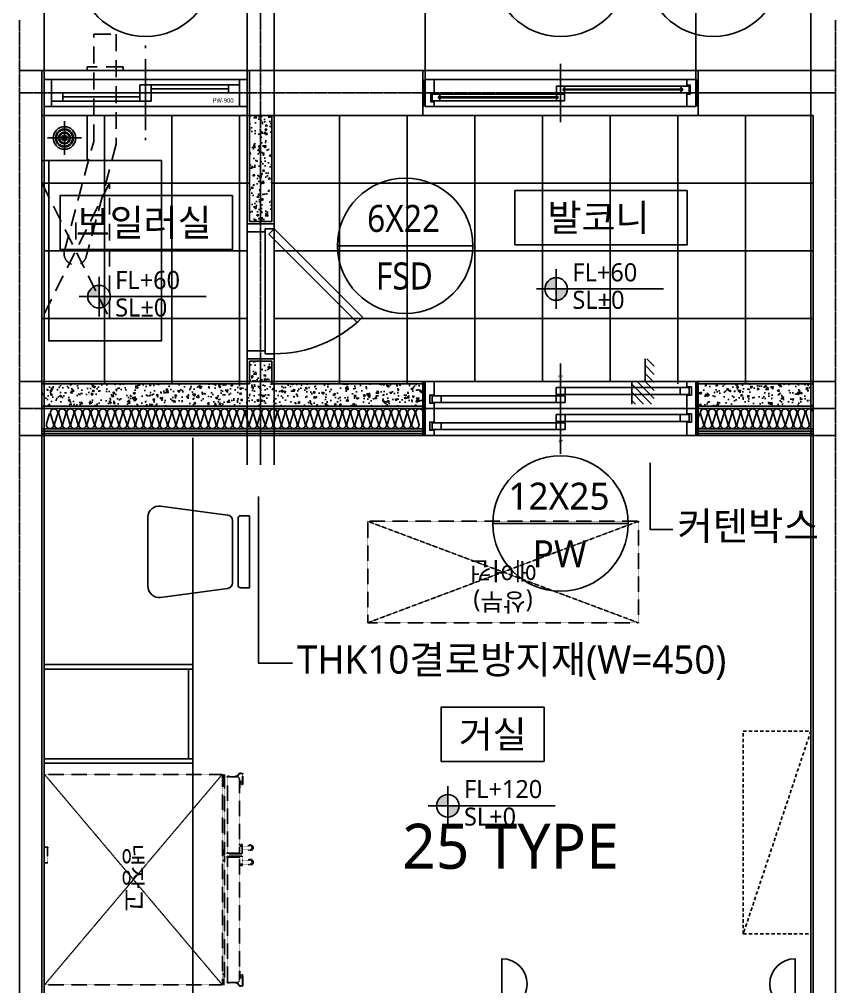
# Model space of a CAD drawing. Extents: x 42284 to 53516, y 22095 to 40513.
# Drawn here: x 46121 to 49741, y 30080 to 34370 of the extents above; entities that cross this region are included whole.
import ezdxf
from ezdxf.enums import TextEntityAlignment as Align

# ---------------------------------------------------------------- set-up
doc = ezdxf.new("R2010")
doc.units = 0
doc.header["$MEASUREMENT"] = 0
for name, pattern in [('UP-ADD-LT-1', [62, 60, -1, 0, -1]), ('UP-ADD-LT-4', [2.5, 1.5, -1]), ('UP-ADD-LT-5', [2.3, 1.5, -0.8]), ('UP-ADD-LT-6', [1.5, 1, -0.5])]:
    doc.linetypes.add(name, pattern=pattern)
for name, color, linetype in [('25B_0', 7, 'Continuous'), ('25B_A-CEN', 1, 'UP-ADD-LT-1'), ('25B_A-CON', 2, 'Continuous'), ('25B_A-ETC', 7, 'Continuous'), ('25B_A-GIP', 6, 'Continuous'), ('25B_A-INS', 9, 'Continuous'), ('25B_A-MC', 171, 'Continuous'), ('25B_A-TILE', 253, 'Continuous'), ('25B_AA-AXIS-BUBL', 7, 'Continuous'), ('25B_AA-DWXM-WIND', 4, 'Continuous'), ('25B_AA-EL-PCN8', 8, 'Continuous'), ('25B_AA-WAXM-DRYW', 7, 'Continuous'), ('25B_AA-XXXX-PATT', 8, 'Continuous'), ('25B_AA-XXXX-TEXT', 3, 'Continuous'), ('25B_Def-PrintX', 147, 'Continuous'), ('25B_DEFPOINT', 163, 'Continuous'), ('25B_DEFPOINTS', 145, 'Continuous'), ('25B_F-KIT', 6, 'Continuous'), ('25B_LEADER', 7, 'Continuous'), ('25B_M-AIR', 1, 'UP-ADD-LT-6'), ('25B_SYM', 7, 'Continuous'), ('25B_TEXT', 3, 'Continuous'), ('25B_U-59A-확장$0$AA-DWXM-WIND', 4, 'Continuous'), ('25B_X-25$0$02_F-KIT', 6, 'Continuous'), ('25B_X-25$0$AA-DWXM-WIND', 4, 'Continuous'), ('25B_X-25$0$AA-FFXM-KICH', 4, 'Continuous'), ('25B_X-25$0$ETC', 6, 'Continuous'), ('25B_X-55$0$AA-DWXM-WIND', 4, 'Continuous'), ('25B_X-84$0$AA-DWXM-STHC', 9, 'Continuous')]:
    doc.layers.add(name, color=color, linetype=linetype)
doc.layers.add('25B_A-door', color=4, linetype='Continuous', lineweight=25)
doc.styles.add('UP-A31-REDRAW', font='malgun.ttf')
pattern_1 = [(140, (46120.87, 25683.684), (7.96954, 91.09233), [9.525, -104.775]), (85, (46120.87, 25683.68), (-95.5284, -17.6217), [7.62, -83.8203]), (190.4514, (46121.535, 25691.275), (-87.5589, 73.4706), [8.095, -89.0451]), (136.1842, (46095.47, 25683.68), (21.0212, 135.5395), [14.2875, -157.1625]), (186.6356, (46097.22, 25694.98), (-123.713, 118.702), [12.1425, -133.5678]), (81.1842, (46095.47, 25683.68), (-123.713, 118.702), [11.43, -125.7299]), (111, (46101.82, 25696.384), (51.1326, 75.8072), [9.525, -104.775]), (56, (46101.82, 25696.38), (-92.094, 30.901), [7.62, -83.82]), (161.4514, (46106.08, 25702.7), (-40.9614, 106.7082), [8.095, -89.045]), (127.5, (46120.87, 25683.684), (-42.27752, 1.5443), [0, -82.804, 0, -85.09, 0, -84.1375]), (97.5, (46120.87, 25683.684), (-50.09029, 33.40983), [0, -48.514, 0, -80.899, 0, -32.0675]), (57.5, (46120.87, 25655.363), (2.86437, 67.7953), [0, -31.75, 0, -99.06, 0, -131.445]), (47.5, (46120.87, 25642.663), (-12.71325, 74.0646), [0, -41.275, 0, -65.786, 0, -93.345])]
pattern_2 = [(50, (46120.87, 25683.684), (91.09233, -7.96954), [9.525, -104.775]), (355, (46120.87, 25683.68), (-17.6217, 95.5284), [7.62, -83.8203]), (100.4514, (46128.46, 25683.02), (73.4706, 87.5589), [8.095, -89.0451]), (46.1842, (46120.87, 25709.08), (135.5395, -21.0212), [14.2875, -157.1625]), (96.6356, (46132.17, 25707.33), (118.702, 123.713), [12.1425, -133.5678]), (351.1842, (46120.87, 25709.08), (118.702, 123.713), [11.43, -125.7299]), (21, (46133.57, 25702.734), (75.8072, -51.1326), [9.525, -104.775]), (326, (46133.57, 25702.73), (30.901, 92.094), [7.62, -83.82]), (71.4514, (46139.89, 25698.47), (106.7082, 40.9614), [8.095, -89.045]), (37.5, (46120.87, 25683.684), (1.5443, 42.27752), [0, -82.804, 0, -85.09, 0, -84.1375]), (7.5, (46120.87, 25683.684), (33.40983, 50.09029), [0, -48.514, 0, -80.899, 0, -32.0675]), (327.5, (46092.55, 25683.684), (67.7953, -2.86437), [0, -31.75, 0, -99.06, 0, -131.445]), (317.5, (46079.85, 25683.684), (74.0646, 12.71325), [0, -41.275, 0, -65.786, 0, -93.345])]

msp = doc.modelspace()

# ---------------------------------------------------------------- hatches: boundary and pattern name
at = {"layer": '25B_A-ETC'}
h = msp.add_hatch(dxfattribs=at)
h.set_pattern_fill('ANSI31', color=1, scale=8, angle=90)
h.set_pattern_definition([(135, (48896.366, 32763.563), (-17.9605, -17.9605), [])])
h.paths.add_polyline_path([(48896.4, 32863.6), (48896.4, 32763.6), (48836.4, 32763.6), (48836.4, 32663.6), (48936.4, 32663.6), (48936.4, 32863.6)])
at = {"layer": '25B_AA-XXXX-PATT'}
h = msp.add_hatch(dxfattribs=at)
h.set_pattern_fill('AR-CONC', color=256, scale=0.5, angle=90, style=0)
h.set_pattern_definition(pattern_1)
h.paths.add_polyline_path([(47140.9, 33943.6), (47140.9, 33473.6), (47240.9, 33473.6), (47240.9, 33943.6)])
h = msp.add_hatch(dxfattribs=at)
h.set_pattern_fill('AR-CONC', color=256, scale=0.5, style=0)
h.set_pattern_definition(pattern_2)
h.paths.add_polyline_path([(47140.9, 33943.6), (47240.9, 33943.6), (47240.9, 33473.6), (47140.9, 33473.6)])
h = msp.add_hatch(dxfattribs=at)
h.set_pattern_fill('AR-CONC', color=256, scale=0.5, angle=90, style=0)
h.set_pattern_definition(pattern_1)
h.paths.add_polyline_path([(47240.9, 32753.6), (47240.9, 32853.6), (47140.9, 32853.6), (47140.9, 32753.6), (46220.9, 32753.6), (46220.9, 32653.6), (47910.9, 32653.6), (47910.9, 32753.6)])
h = msp.add_hatch(dxfattribs=at)
h.set_pattern_fill('AR-CONC', color=256, scale=0.5, style=0)
h.set_pattern_definition(pattern_2)
h.paths.add_polyline_path([(46220.9, 32753.6), (47140.9, 32753.6), (47140.9, 32853.6), (47240.9, 32853.6), (47240.9, 32753.6), (47910.9, 32753.6), (47910.9, 32653.6), (46220.9, 32653.6), (46220.9, 32653.6), (46220.9, 32653.6)])
h = msp.add_hatch(dxfattribs=at)
h.set_pattern_fill('AR-CONC', color=256, scale=0.5, angle=90, style=0)
h.set_pattern_definition(pattern_1)
h.paths.add_polyline_path([(49130.9, 32753.6), (49130.9, 32653.6), (49640.9, 32653.6), (49640.9, 32753.6)])
h = msp.add_hatch(dxfattribs=at)
h.set_pattern_fill('AR-CONC', color=256, scale=0.5, style=0)
h.set_pattern_definition(pattern_2)
h.paths.add_polyline_path([(49130.9, 32753.6), (49640.9, 32753.6), (49640.9, 32653.6), (49130.9, 32653.6)])
at = {"layer": '25B_SYM'}
h = msp.add_hatch(color=256, dxfattribs=at)
h.paths.add_polyline_path([(48451.8, 33173.9), (48501.8, 33173.9), (48501.8, 33223.9, 0.414214)])
h.paths.add_polyline_path([(48501.8, 33173.9), (48501.8, 33123.9, 0.414214), (48551.8, 33173.9)])
h = msp.add_hatch(color=256, dxfattribs=at)
h.paths.add_polyline_path([(46424.2, 33139.9), (46474.2, 33139.9), (46474.2, 33189.9, 0.414214)])
h.paths.add_polyline_path([(46474.2, 33139.9), (46474.2, 33089.9, 0.414214), (46524.2, 33139.9)])
h = msp.add_hatch(color=256, dxfattribs=at)
h.paths.add_polyline_path([(47970.9, 30882.1), (48020.9, 30882.1), (48020.9, 30932.1, 0.414214)])
h.paths.add_polyline_path([(48020.9, 30882.1), (48020.9, 30832.1, 0.414214), (48070.9, 30882.1)])

# ---------------------------------------------------------------- linework, layer by layer
at = {"layer": '25B_0', "color": 7}
msp.add_lwpolyline([(48836.4, 32663.6), (48836.4, 32763.6), (48896.4, 32763.6), (48896.4, 32863.6)], dxfattribs=at)
at = {"layer": '25B_A-CEN'}
for p, q in [((47190.9, 34366.1), (47190.9, 35406.3)), ((46120.9, 25683.7), (46120.9, 34366.1)), ((47190.9, 32394.8), (47190.9, 34366.1)), ((47250.9, 32394.8), (47250.9, 34366.1)), ((49740.9, 25683.7), (49740.9, 34366.1)), ((46120.9, 34043.6), (49740.9, 34043.6)), ((46120.9, 32643.6), (49740.9, 32643.6))]:
    msp.add_line(p, q, dxfattribs=at)
at = {"layer": '25B_A-CON'}
for p, q in [((46120.9, 34143.6), (46220.9, 34143.6)), ((46220.9, 26003.6), (46220.9, 34143.6)), ((47140.9, 33943.6), (47140.9, 34143.6)), ((47140.9, 34143.6), (47910.9, 34143.6)), ((47910.9, 33943.6), (47910.9, 34143.6)), ((49130.9, 33943.6), (49130.9, 34143.6)), ((49130.9, 34143.6), (49740.9, 34143.6)), ((47140.9, 33943.6), (47910.9, 33943.6)), ((49130.9, 33943.6), (49640.9, 33943.6)), ((49640.9, 26003.6), (49640.9, 33943.6))]:
    msp.add_line(p, q, dxfattribs=at)
at = {"layer": '25B_A-door', "color": 8}
for p, q in [((47130.9, 32899.6), (47130.9, 33428.6)), ((47210.9, 32898.6), (47210.9, 33427.6)), ((47250.9, 32886.6), (47250.9, 33440.6))]:
    msp.add_line(p, q, dxfattribs=at)
at = {"layer": '25B_A-door'}
for points in [[(47130.9, 33463.6), (47130.9, 33427.6), (47210.9, 33427.6), (47210.9, 33440.6), (47250.9, 33440.6), (47250.9, 33463.6)], [(47226.8, 33416.5), (47250.9, 33440.6), (47642.6, 33048.8), (47618.6, 33024.8)], [(47130.9, 32863.6), (47130.9, 32899.6), (47210.9, 32899.6), (47210.9, 32886.6), (47250.9, 32886.6), (47250.9, 32863.6)]]:
    msp.add_lwpolyline(points, close=True, dxfattribs=at)
at = {"layer": '25B_A-door', "color": 1}
msp.add_arc((47250.9, 33440.6), 554, 270, 315, dxfattribs=at)
at = {"layer": '25B_A-GIP'}
for p, q in [((47920.9, 32543.6), (46220.9, 32543.6)), ((47920.9, 32533.6), (46220.9, 32533.6)), ((49640.9, 32543.6), (49120.9, 32543.6)), ((49640.9, 32533.6), (49120.9, 32533.6))]:
    msp.add_line(p, q, dxfattribs=at)
at = {"layer": '25B_A-INS'}
for p, q in [((49640.9, 33943.6), (49640.9, 33493.6)), ((47920.9, 32643.6), (46220.9, 32643.6)), ((49640.9, 32643.6), (49120.9, 32643.6)), ((47920.9, 32553.6), (46220.9, 32553.6)), ((49640.9, 32553.6), (49120.9, 32553.6))]:
    msp.add_line(p, q, dxfattribs=at)
for points in [[(46290.9, 32621.1, 1.344031), (46259.4, 32621.1), (46272.9, 32576.1, -1.344031), (46241.4, 32576.1), (46254.9, 32621.1)], [(46326.9, 32621.1, 1.344031), (46295.4, 32621.1), (46308.9, 32576.1, -1.344031), (46277.4, 32576.1), (46290.9, 32621.1)], [(46362.9, 32621.1, 1.344031), (46331.4, 32621.1), (46344.9, 32576.1, -1.344031), (46313.4, 32576.1), (46326.9, 32621.1)], [(46398.9, 32621.1, 1.344031), (46367.4, 32621.1), (46380.9, 32576.1, -1.344031), (46349.4, 32576.1), (46362.9, 32621.1)], [(46434.9, 32621.1, 1.344031), (46403.4, 32621.1), (46416.9, 32576.1, -1.344031), (46385.4, 32576.1), (46398.9, 32621.1)], [(46470.9, 32621.1, 1.344031), (46439.4, 32621.1), (46452.9, 32576.1, -1.344031), (46421.4, 32576.1), (46434.9, 32621.1)], [(46506.9, 32621.1, 1.344031), (46475.4, 32621.1), (46488.9, 32576.1, -1.344031), (46457.4, 32576.1), (46470.9, 32621.1)], [(46542.9, 32621.1, 1.344031), (46511.4, 32621.1), (46524.9, 32576.1, -1.344031), (46493.4, 32576.1), (46506.9, 32621.1)], [(46578.9, 32621.1, 1.344031), (46547.4, 32621.1), (46560.9, 32576.1, -1.344031), (46529.4, 32576.1), (46542.9, 32621.1)], [(46614.9, 32621.1, 1.344031), (46583.4, 32621.1), (46596.9, 32576.1, -1.344031), (46565.4, 32576.1), (46578.9, 32621.1)], [(46650.9, 32621.1, 1.344031), (46619.4, 32621.1), (46632.9, 32576.1, -1.344031), (46601.4, 32576.1), (46614.9, 32621.1)], [(46686.9, 32621.1, 1.344031), (46655.4, 32621.1), (46668.9, 32576.1, -1.344031), (46637.4, 32576.1), (46650.9, 32621.1)], [(46722.9, 32621.1, 1.344031), (46691.4, 32621.1), (46704.9, 32576.1, -1.344031), (46673.4, 32576.1), (46686.9, 32621.1)], [(46758.9, 32621.1, 1.344031), (46727.4, 32621.1), (46740.9, 32576.1, -1.344031), (46709.4, 32576.1), (46722.9, 32621.1)], [(46794.9, 32621.1, 1.344031), (46763.4, 32621.1), (46776.9, 32576.1, -1.344031), (46745.4, 32576.1), (46758.9, 32621.1)], [(46830.9, 32621.1, 1.344031), (46799.4, 32621.1), (46812.9, 32576.1, -1.344031), (46781.4, 32576.1), (46794.9, 32621.1)], [(46866.9, 32621.1, 1.344031), (46835.4, 32621.1), (46848.9, 32576.1, -1.344031), (46817.4, 32576.1), (46830.9, 32621.1)], [(46902.9, 32621.1, 1.344031), (46871.4, 32621.1), (46884.9, 32576.1, -1.344031), (46853.4, 32576.1), (46866.9, 32621.1)], [(46938.9, 32621.1, 1.344031), (46907.4, 32621.1), (46920.9, 32576.1, -1.344031), (46889.4, 32576.1), (46902.9, 32621.1)], [(46974.9, 32621.1, 1.344031), (46943.4, 32621.1), (46956.9, 32576.1, -1.344031), (46925.4, 32576.1), (46938.9, 32621.1)], [(47010.9, 32621.1, 1.344031), (46979.4, 32621.1), (46992.9, 32576.1, -1.344031), (46961.4, 32576.1), (46974.9, 32621.1)], [(47046.9, 32621.1, 1.344031), (47015.4, 32621.1), (47028.9, 32576.1, -1.344031), (46997.4, 32576.1), (47010.9, 32621.1)], [(47082.9, 32621.1, 1.344031), (47051.4, 32621.1), (47064.9, 32576.1, -1.344031), (47033.4, 32576.1), (47046.9, 32621.1)], [(47118.9, 32621.1, 1.344031), (47087.4, 32621.1), (47100.9, 32576.1, -1.344031), (47069.4, 32576.1), (47082.9, 32621.1)], [(47154.9, 32621.1, 1.344031), (47123.4, 32621.1), (47136.9, 32576.1, -1.344031), (47105.4, 32576.1), (47118.9, 32621.1)], [(47190.9, 32621.1, 1.344031), (47159.4, 32621.1), (47172.9, 32576.1, -1.344031), (47141.4, 32576.1), (47154.9, 32621.1)], [(47226.9, 32621.1, 1.344031), (47195.4, 32621.1), (47208.9, 32576.1, -1.344031), (47177.4, 32576.1), (47190.9, 32621.1)], [(47262.9, 32621.1, 1.344031), (47231.4, 32621.1), (47244.9, 32576.1, -1.344031), (47213.4, 32576.1), (47226.9, 32621.1)], [(47298.9, 32621.1, 1.344031), (47267.4, 32621.1), (47280.9, 32576.1, -1.344031), (47249.4, 32576.1), (47262.9, 32621.1)], [(47334.9, 32621.1, 1.344031), (47303.4, 32621.1), (47316.9, 32576.1, -1.344031), (47285.4, 32576.1), (47298.9, 32621.1)], [(47370.9, 32621.1, 1.344031), (47339.4, 32621.1), (47352.9, 32576.1, -1.344031), (47321.4, 32576.1), (47334.9, 32621.1)], [(47406.9, 32621.1, 1.344031), (47375.4, 32621.1), (47388.9, 32576.1, -1.344031), (47357.4, 32576.1), (47370.9, 32621.1)], [(47442.9, 32621.1, 1.344031), (47411.4, 32621.1), (47424.9, 32576.1, -1.344031), (47393.4, 32576.1), (47406.9, 32621.1)], [(47478.9, 32621.1, 1.344031), (47447.4, 32621.1), (47460.9, 32576.1, -1.344031), (47429.4, 32576.1), (47442.9, 32621.1)], [(47514.9, 32621.1, 1.344031), (47483.4, 32621.1), (47496.9, 32576.1, -1.344031), (47465.4, 32576.1), (47478.9, 32621.1)], [(47550.9, 32621.1, 1.344031), (47519.4, 32621.1), (47532.9, 32576.1, -1.344031), (47501.4, 32576.1), (47514.9, 32621.1)], [(47586.9, 32621.1, 1.344031), (47555.4, 32621.1), (47568.9, 32576.1, -1.344031), (47537.4, 32576.1), (47550.9, 32621.1)], [(47622.9, 32621.1, 1.344031), (47591.4, 32621.1), (47604.9, 32576.1, -1.344031), (47573.4, 32576.1), (47586.9, 32621.1)], [(47658.9, 32621.1, 1.344031), (47627.4, 32621.1), (47640.9, 32576.1, -1.344031), (47609.4, 32576.1), (47622.9, 32621.1)], [(47694.9, 32621.1, 1.344031), (47663.4, 32621.1), (47676.9, 32576.1, -1.344031), (47645.4, 32576.1), (47658.9, 32621.1)], [(47730.9, 32621.1, 1.344031), (47699.4, 32621.1), (47712.9, 32576.1, -1.344031), (47681.4, 32576.1), (47694.9, 32621.1)], [(47766.9, 32621.1, 1.344031), (47735.4, 32621.1), (47748.9, 32576.1, -1.344031), (47717.4, 32576.1), (47730.9, 32621.1)], [(47802.9, 32621.1, 1.344031), (47771.4, 32621.1), (47784.9, 32576.1, -1.344031), (47753.4, 32576.1), (47766.9, 32621.1)], [(47838.9, 32621.1, 1.344031), (47807.4, 32621.1), (47820.9, 32576.1, -1.344031), (47789.4, 32576.1), (47802.9, 32621.1)], [(47874.9, 32621.1, 1.344031), (47843.4, 32621.1), (47856.9, 32576.1, -1.344031), (47825.4, 32576.1), (47838.9, 32621.1)], [(47910.9, 32621.1, 1.344031), (47879.4, 32621.1), (47892.9, 32576.1, -1.344031), (47861.4, 32576.1), (47874.9, 32621.1)], [(49172.9, 32621.1, 1.344031), (49141.4, 32621.1), (49154.9, 32576.1, -1.344031), (49123.4, 32576.1), (49136.9, 32621.1)], [(49208.9, 32621.1, 1.344031), (49177.4, 32621.1), (49190.9, 32576.1, -1.344031), (49159.4, 32576.1), (49172.9, 32621.1)], [(49244.9, 32621.1, 1.344031), (49213.4, 32621.1), (49226.9, 32576.1, -1.344031), (49195.4, 32576.1), (49208.9, 32621.1)], [(49280.9, 32621.1, 1.344031), (49249.4, 32621.1), (49262.9, 32576.1, -1.344031), (49231.4, 32576.1), (49244.9, 32621.1)], [(49316.9, 32621.1, 1.344031), (49285.4, 32621.1), (49298.9, 32576.1, -1.344031), (49267.4, 32576.1), (49280.9, 32621.1)], [(49352.9, 32621.1, 1.344031), (49321.4, 32621.1), (49334.9, 32576.1, -1.344031), (49303.4, 32576.1), (49316.9, 32621.1)], [(49388.9, 32621.1, 1.344031), (49357.4, 32621.1), (49370.9, 32576.1, -1.344031), (49339.4, 32576.1), (49352.9, 32621.1)], [(49424.9, 32621.1, 1.344031), (49393.4, 32621.1), (49406.9, 32576.1, -1.344031), (49375.4, 32576.1), (49388.9, 32621.1)], [(49460.9, 32621.1, 1.344031), (49429.4, 32621.1), (49442.9, 32576.1, -1.344031), (49411.4, 32576.1), (49424.9, 32621.1)], [(49496.9, 32621.1, 1.344031), (49465.4, 32621.1), (49478.9, 32576.1, -1.344031), (49447.4, 32576.1), (49460.9, 32621.1)], [(49532.9, 32621.1, 1.344031), (49501.4, 32621.1), (49514.9, 32576.1, -1.344031), (49483.4, 32576.1), (49496.9, 32621.1)], [(49568.9, 32621.1, 1.344031), (49537.4, 32621.1), (49550.9, 32576.1, -1.344031), (49519.4, 32576.1), (49532.9, 32621.1)], [(49604.9, 32621.1, 1.344031), (49573.4, 32621.1), (49586.9, 32576.1, -1.344031), (49555.4, 32576.1), (49568.9, 32621.1)], [(49640.9, 32621.1, 1.344031), (49609.4, 32621.1), (49622.9, 32576.1, -1.344031), (49591.4, 32576.1), (49604.9, 32621.1)]]:
    msp.add_lwpolyline(points, format="xyb", dxfattribs=at)
at = {"layer": '25B_A-MC'}
for p, q in [((46230.9, 34366.1), (46230.9, 35406.3)), ((47130.9, 34366.1), (47130.9, 35406.3)), ((47250.9, 34366.1), (47250.9, 35406.3)), ((49630.9, 34366.1), (49630.9, 35406.3)), ((46230.9, 29993.6), (46230.9, 34366.1)), ((47130.9, 32394.8), (47130.9, 34366.1)), ((47250.9, 32394.8), (47250.9, 34366.1)), ((49630.9, 28871.7), (49630.9, 34366.1)), ((46120.9, 32763.6), (49740.9, 32763.6)), ((46120.9, 32523.6), (49740.9, 32523.6))]:
    msp.add_line(p, q, dxfattribs=at)
at = {"layer": '25B_A-TILE'}
for p, q in [((46497.8, 33943.6), (46497.8, 32753.6)), ((46797.8, 33943.6), (46797.8, 32753.6)), ((47097.8, 33943.6), (47097.8, 32753.6)), ((47540.9, 32753.6), (47540.9, 33943.6)), ((47840.9, 32753.6), (47840.9, 33943.6)), ((48140.9, 32763.6), (48140.9, 33943.6)), ((48440.9, 32763.6), (48440.9, 33943.6)), ((48740.9, 32763.6), (48740.9, 33943.6)), ((49040.9, 32753.6), (49040.9, 33943.6)), ((49340.9, 32753.6), (49340.9, 33943.6)), ((47140.9, 33643.6), (46230.9, 33643.6)), ((49640.9, 33643.6), (47240.9, 33643.6)), ((47130.9, 33343.6), (46230.9, 33343.6)), ((49640.9, 33343.6), (47250.9, 33343.6)), ((47130.9, 33043.6), (46230.9, 33043.6)), ((49640.9, 33043.6), (47250.9, 33043.6))]:
    msp.add_line(p, q, dxfattribs=at)
at = {"layer": '25B_AA-AXIS-BUBL'}
for points in [[(48260.9, 29979.6, 1), (48260.9, 30203.6), (48260.9, 29843.6)], [(49560.9, 29979.6, -1), (49560.9, 30203.6), (49560.9, 29843.6)]]:
    msp.add_lwpolyline(points, format="xyb", dxfattribs=at)
at = {"layer": '25B_AA-DWXM-WIND', "ltscale": 3}
msp.add_line((49080.9, 34103.6), (47960.9, 34103.6), dxfattribs=at)
at = {"layer": '25B_AA-DWXM-WIND'}
for p, q in [((49055.9, 34073.6), (48537.9, 34073.6)), ((48508.9, 34025.6), (47979.9, 34025.6)), ((48508.9, 34021.6), (47979.9, 34021.6)), ((47985.9, 34038.6), (48502.9, 34038.6)), ((49061.9, 34060.6), (48532.9, 34060.6)), ((49061.9, 34056.6), (48532.9, 34056.6)), ((49055.9, 34043.6), (48537.9, 34043.6)), ((47960.9, 33983.6), (49080.9, 33983.6)), ((47985.9, 34008.6), (48502.9, 34008.6))]:
    msp.add_line(p, q, dxfattribs=at)
for points in [[(47920.9, 34103.6), (47960.9, 34103.6), (47960.9, 34043.6), (47945.9, 34043.6), (47945.9, 34003.6), (47960.9, 34003.6), (47960.9, 33983.6), (47920.9, 33983.6), (47920.9, 34103.6)], [(48537.9, 34064.6), (48540.9, 34063.6), (48541.9, 34062.6), (48541.9, 34060.6)], [(49055.9, 34064.6), (49052.9, 34063.6), (49052.9, 34062.6), (49051.9, 34060.6)], [(49120.9, 33983.6), (49080.9, 33983.6), (49080.9, 34038.6), (49095.9, 34038.6), (49095.9, 34078.6), (49080.9, 34078.6), (49080.9, 34103.6), (49120.9, 34103.6), (49120.9, 33983.6)], [(47985.9, 34029.6), (47988.9, 34028.6), (47988.9, 34027.6), (47989.9, 34025.6)], [(47985.9, 34017.6), (47988.9, 34019.6), (47988.9, 34020.6), (47989.9, 34021.6)], [(48502.9, 34029.6), (48500.9, 34028.6), (48499.9, 34027.6), (48499.9, 34025.6)], [(48502.9, 34017.6), (48500.9, 34019.6), (48499.9, 34020.6), (48499.9, 34021.6)], [(48537.9, 34052.6), (48540.9, 34054.6), (48541.9, 34055.6), (48541.9, 34056.6)], [(49055.9, 34052.6), (49052.9, 34054.6), (49052.9, 34055.6), (49051.9, 34056.6)]]:
    msp.add_lwpolyline(points, dxfattribs=at)
for points in [[(48537.9, 34063.6), (48537.9, 34073.6), (48502.9, 34073.6), (48502.9, 34043.6), (48537.9, 34043.6), (48537.9, 34053.6), (48532.9, 34055.6), (48532.9, 34061.6)], [(49055.9, 34053.6), (49061.9, 34055.6), (49061.9, 34061.6), (49055.9, 34063.6), (49055.9, 34073.6), (49090.9, 34073.6), (49090.9, 34043.6), (49055.9, 34043.6)], [(47985.9, 34028.6), (47979.9, 34026.6), (47979.9, 34020.6), (47985.9, 34018.6), (47985.9, 34008.6), (47950.9, 34008.6), (47950.9, 34038.6), (47985.9, 34038.6)], [(48502.9, 34018.6), (48502.9, 34008.6), (48537.9, 34008.6), (48537.9, 34038.6), (48502.9, 34038.6), (48502.9, 34028.6), (48508.9, 34026.6), (48508.9, 34020.6)]]:
    msp.add_lwpolyline(points, close=True, dxfattribs=at)
at = {"layer": '25B_AA-EL-PCN8'}
for p, q in [((47140.9, 34143.6), (46220.9, 34143.6)), ((49130.9, 34143.6), (47910.9, 34143.6)), ((47140.9, 33943.6), (46220.9, 33943.6)), ((49130.9, 33943.6), (47910.9, 33943.6))]:
    msp.add_line(p, q, dxfattribs=at)
at = {"layer": '25B_AA-WAXM-DRYW'}
for p, q in [((47140.9, 33473.6), (47140.9, 33943.6)), ((47240.9, 33943.6), (47240.9, 33473.6)), ((47140.9, 33473.6), (47240.9, 33473.6)), ((47240.9, 33473.6), (47140.9, 33473.6)), ((47140.9, 32753.6), (47140.9, 32853.6)), ((47140.9, 32853.6), (47240.9, 32853.6)), ((47240.9, 32853.6), (47140.9, 32853.6)), ((47240.9, 32853.6), (47240.9, 32753.6)), ((47140.9, 32753.6), (46220.9, 32753.6)), ((47910.9, 32753.6), (47240.9, 32753.6)), ((47910.9, 32753.6), (47910.9, 32653.6)), ((49640.9, 32753.6), (49130.9, 32753.6)), ((49130.9, 32753.6), (49130.9, 32653.6)), ((47910.9, 32653.6), (46220.9, 32653.6)), ((49640.9, 32653.6), (49130.9, 32653.6))]:
    msp.add_line(p, q, dxfattribs=at)
at = {"layer": '25B_DEFPOINT', "color": 250}
for p, q in [((47920.9, 35406.3), (47920.9, 34043.6)), ((49120.9, 35406.3), (49120.9, 34043.6))]:
    msp.add_line(p, q, dxfattribs=at)
at = {"layer": '25B_DEFPOINTS'}
for p, q in [((47910.9, 34103.6), (47910.9, 33983.6)), ((47915.9, 34103.6), (47915.9, 33983.6)), ((49125.9, 34103.6), (49125.9, 33983.6)), ((49130.9, 34103.6), (49130.9, 33983.6)), ((47910.9, 32763.6), (47910.9, 32523.6)), ((47915.9, 32763.6), (47915.9, 32523.6)), ((49125.9, 32763.6), (49125.9, 32523.6)), ((49130.9, 32763.6), (49130.9, 32523.6))]:
    msp.add_line(p, q, dxfattribs=at)
at = {"layer": '25B_DEFPOINTS', "ltscale": 50}
msp.add_line((46370.9, 33393.6), (46370.9, 33468.6), dxfattribs=at)
msp.add_lwpolyline([(46750.9, 33743.6), (46250.9, 33743.6), (46250.9, 32943.6), (46750.9, 32943.6)], close=True, dxfattribs=at)
at = {"layer": '25B_F-KIT', "color": 8, "linetype": 'UP-ADD-LT-6'}
for p, q in [((46232.1, 31018.4), (46230.9, 31018.4)), ((46230.9, 30698.3), (46230.9, 31018.4)), ((46232.1, 31018.4), (46232.1, 31019.4)), ((46233.1, 31019.4), (46232.1, 31019.4)), ((46233.1, 31019.4), (46233.1, 31020.6)), ((47020.4, 31020.6), (46233.1, 30088.6)), ((46233.1, 31020.6), (47020.4, 30088.6)), ((47020.4, 31020.6), (46233.1, 31020.6)), ((47021.6, 30089.8), (47021.6, 31019.4)), ((47026.1, 31019.4), (47026.1, 30975)), ((47030.1, 31019.4), (47026.1, 31019.4)), ((47030.1, 31019.4), (47030.1, 30663.3)), ((47093.1, 31022.2), (47089.6, 31017.5)), ((47094.7, 31021), (47091.2, 31016.3)), ((47102.7, 31027.1), (47109.2, 31027.1)), ((47109.2, 31025.1), (47102.7, 31025.1)), ((47110.2, 31024.1), (47110.2, 30989.6)), ((47112.2, 30978.1), (47112.2, 31024.1)), ((47042.1, 31010.2), (47042.1, 31008.2)), ((47042.1, 31008.2), (47044.1, 31008.2)), ((47044.1, 31008.2), (47044.1, 31010.2)), ((47044.1, 31008.2), (47044.1, 30674.8)), ((47044.6, 31012.7), (47079.9, 31012.7)), ((47048.6, 31010.7), (47044.6, 31010.7)), ((47084.9, 31010.7), (47046.6, 31010.7)), ((47049.6, 31011.7), (47053.1, 31011.7)), ((47053.6, 31011.2), (47053.6, 31011)), ((47055.6, 31010.8), (47053.8, 31010.8)), ((47070.6, 31010.8), (47055.6, 31010.8)), ((47072.4, 31010.8), (47070.6, 31010.8)), ((47072.6, 31011.2), (47072.6, 31011)), ((47073.1, 31011.7), (47076.6, 31011.7)), ((47077.6, 31010.7), (47079.9, 31010.7)), ((47096.9, 30998.7), (47096.9, 30674.8)), ((47096.9, 30975.2), (47096.9, 30961.6)), ((47097.4, 30989.1), (47109.7, 30989.1)), ((47097.5, 30976.6), (47097.6, 30976.8)), ((47097.9, 30987.6), (47097.9, 30977.5)), ((47100.1, 30977.9), (47098.9, 30976.9)), ((47098.9, 30976.9), (47098.9, 30974.9)), ((47098.9, 30975.1), (47098.9, 30961.6)), ((47100.2, 30986.9), (47100.2, 30978)), ((47100.4, 30987.1), (47108.7, 30987.1)), ((47106.2, 30978.6), (47106.2, 30977.3)), ((47107.2, 30977.1), (47106.4, 30977.1)), ((47106.7, 30979.1), (47109.7, 30979.1)), ((47106.7, 30979.1), (47106.7, 30979.1)), ((47107.2, 30977.1), (47111.2, 30977.1)), ((47109.7, 30979.1), (47109.7, 30986.1)), ((47026.1, 30970.5), (47023.7, 30972)), ((47097.4, 30961.1), (47098.4, 30961.1)), ((46247.1, 30698.3), (46230.9, 30698.3)), ((46247.1, 30695.3), (46245.9, 30695.3)), ((46245.9, 30631.3), (46245.9, 30695.3)), ((46247.1, 30695.3), (46247.1, 30698.3)), ((47025.1, 30686.3), (47025.1, 30688.3)), ((47028.1, 30663.3), (47028.1, 30683.3)), ((47042.1, 30671.3), (47042.1, 30674.3)), ((47042.6, 30674.8), (47043.6, 30674.8)), ((47096.9, 30709.3), (47096.9, 30711.3)), ((47098.9, 30711.3), (47097.4, 30711.3)), ((47100.1, 30710.3), (47098.9, 30711.3)), ((47100.2, 30703.5), (47100.2, 30710.2)), ((47100.4, 30703.3), (47106.1, 30703.3)), ((47106.2, 30709.8), (47106.2, 30711.1)), ((47107.2, 30711.3), (47106.4, 30711.3)), ((47106.7, 30709.3), (47107.2, 30709.3)), ((47106.7, 30709.3), (47106.7, 30709.3)), ((47107.1, 30709.3), (47107.1, 30704.3)), ((47109.2, 30670.3), (47109.2, 30709.3)), ((47145.2, 30703.3), (47109.2, 30703.3)), ((47145.2, 30687.3), (47109.2, 30687.3)), ((46247.1, 30631.3), (46245.9, 30631.3)), ((46247.1, 30628.3), (46247.1, 30631.3)), ((47025.1, 30638.2), (47025.1, 30640.2)), ((47028.1, 30663.3), (47030.1, 30663.3)), ((47028.1, 30643.2), (47028.1, 30663.3)), ((47030.1, 30663.3), (47030.1, 30643.2)), ((47030.1, 30643.2), (47030.1, 30089.8)), ((47042.1, 30655.3), (47042.1, 30652.3)), ((47042.6, 30651.8), (47043.6, 30651.8)), ((47044.1, 30101), (47044.1, 30651.8)), ((47045.1, 30668.3), (47107.2, 30668.3)), ((47045.1, 30658.3), (47107.2, 30658.3)), ((47094.4, 30672.3), (47046.6, 30672.3)), ((47094.4, 30654.3), (47046.6, 30654.3)), ((47096.9, 30110.5), (47096.9, 30651.8)), ((47109.2, 30656.3), (47109.2, 30617.3)), ((47145.2, 30639.3), (47109.2, 30639.3)), ((46230.9, 30628.3), (46230.9, 30090.8)), ((46247.1, 30628.3), (46230.9, 30628.3)), ((47096.9, 30617.3), (47096.9, 30615.3)), ((47098.9, 30615.3), (47097.4, 30615.3)), ((47100.1, 30616.2), (47098.9, 30615.3)), ((47100.2, 30623.1), (47100.2, 30616.4)), ((47100.4, 30623.3), (47106.1, 30623.3)), ((47106.2, 30616.8), (47106.2, 30615.5)), ((47107.2, 30615.3), (47106.4, 30615.3)), ((47106.7, 30617.3), (47107.2, 30617.3)), ((47106.7, 30617.3), (47106.7, 30617.3)), ((47107.1, 30617.3), (47107.1, 30622.3)), ((47145.2, 30623.3), (47109.2, 30623.3)), ((47025.1, 30137.8), (47023.1, 30135.8)), ((47026.1, 30132.8), (47026.1, 30089.8)), ((47096.9, 30133.9), (47096.9, 30147.6)), ((47097.4, 30148.1), (47098.4, 30148.1)), ((47097.4, 30120.1), (47109.7, 30120.1)), ((47097.5, 30132.5), (47097.6, 30132.4)), ((47097.9, 30121.6), (47097.9, 30131.6)), ((47098.9, 30134.1), (47098.9, 30147.6)), ((47098.9, 30132.2), (47098.9, 30134.2)), ((47100.1, 30131.3), (47098.9, 30132.2)), ((47100.2, 30122.3), (47100.2, 30131.1)), ((47100.4, 30122.1), (47108.7, 30122.1)), ((47106.2, 30130.6), (47106.2, 30131.9)), ((47107.2, 30132.1), (47106.4, 30132.1)), ((47106.7, 30130.1), (47109.7, 30130.1)), ((47106.7, 30130.1), (47106.7, 30130.1)), ((47107.2, 30132.1), (47111.2, 30132.1)), ((47109.7, 30130.1), (47109.7, 30123.1)), ((47110.2, 30085.1), (47110.2, 30119.6)), ((47112.2, 30131.1), (47112.2, 30085.1)), ((46232.1, 30090.8), (46230.9, 30090.8)), ((46232.1, 30089.8), (46232.1, 30090.8)), ((46233.1, 30089.8), (46232.1, 30089.8)), ((46233.1, 30089.8), (46233.1, 30088.6)), ((47020.4, 30088.6), (46233.1, 30088.6)), ((47026.1, 30089.8), (47030.1, 30089.8)), ((47042.1, 30099), (47042.1, 30101)), ((47042.1, 30101), (47044.1, 30101)), ((47044.1, 30101), (47044.1, 30099)), ((47048.6, 30098.5), (47044.6, 30098.5)), ((47044.6, 30096.5), (47079.9, 30096.5)), ((47084.9, 30098.5), (47046.6, 30098.5)), ((47049.6, 30097.5), (47053.1, 30097.5)), ((47053.6, 30098), (47053.6, 30098.2)), ((47055.6, 30098.4), (47053.8, 30098.4)), ((47070.6, 30098.4), (47055.6, 30098.4)), ((47072.4, 30098.4), (47070.6, 30098.4)), ((47072.6, 30098), (47072.6, 30098.2)), ((47073.1, 30097.5), (47076.6, 30097.5)), ((47077.6, 30098.5), (47079.9, 30098.5)), ((47093.1, 30086.9), (47089.6, 30091.6)), ((47094.7, 30088.1), (47091.2, 30092.8)), ((47109.2, 30084.1), (47102.7, 30084.1)), ((47102.7, 30082.1), (47109.2, 30082.1))]:
    msp.add_line(p, q, dxfattribs=at)
msp.add_lwpolyline([(46230.9, 31018.4), (46230.9, 31020.6), (46233.1, 31020.6), (46233.1, 31018.4)], close=True, dxfattribs=at)
for centre, radius, start, end in [((47020.4, 31019.4), 1.2, 0, 90), ((47079.9, 31024.7), 12, 270, 323.3856), ((47079.9, 31024.7), 14, 283.7291, 323.3856), ((47102.7, 31015.1), 12, 90, 143.3856), ((47102.7, 31015.1), 10, 90, 143.3856), ((47109.2, 31024.1), 3, 0, 90), ((47109.2, 31024.1), 1, 0, 90), ((47023.1, 30975), 3, 281.9235, 0), ((47025.1, 30975.4), 5, 282.1602, 0), ((47044.6, 31010.2), 2.5, 90, 180), ((47044.6, 31010.2), 0.5, 90, 180), ((47046.6, 31008.2), 2.5, 90, 180), ((47048.6, 31011.2), 0.5, 270, 0), ((47049.6, 31011.2), 0.5, 90, 180), ((47053.1, 31011.2), 0.5, 0, 90), ((47053.8, 31011), 0.2, 180, 270), ((47072.4, 31011), 0.2, 270, 0), ((47073.1, 31011.2), 0.5, 90, 180), ((47076.6, 31011.2), 0.5, 0, 90), ((47077.6, 31011.2), 0.5, 180, 270), ((47079.9, 31024.7), 14, 270, 283.7291), ((47084.9, 30998.7), 12, 0, 90), ((47097.4, 30988.6), 0.5, 90, 180), ((47097.4, 30988.6), 0.5, 180, 270), ((47098.9, 30975.2), 2, 135, 180), ((47097.4, 30987.6), 0.5, 0, 90), ((47096.9, 30977.5), 1, 315, 0), ((47099.1, 30976.8), 0.2, 127.5686, 180), ((47100, 30978), 0.2, 307.5686, 0), ((47100.4, 30986.9), 0.2, 90, 180), ((47106.7, 30978.6), 0.5, 90, 180), ((47106.4, 30977.3), 0.2, 180, 270), ((47108.7, 30986.1), 1, 0, 90), ((47109.7, 30989.6), 0.5, 270, 0), ((47111.2, 30978.1), 1, 270, 0), ((47097.4, 30961.6), 0.5, 180, 270), ((47098.4, 30961.6), 0.5, 270, 0), ((47025.1, 30683.3), 5, 0, 89.5), ((47025.1, 30683.3), 3, 0, 89.5), ((47042.6, 30674.3), 0.5, 90, 180), ((47043.6, 30674.3), 0.5, 0, 90), ((47046.6, 30674.8), 2.5, 180, 270), ((47094.4, 30674.8), 2.5, 270, 0), ((47097.4, 30710.8), 0.5, 90, 180), ((47100, 30710.2), 0.2, 0, 52.4314), ((47100.4, 30703.5), 0.2, 180, 270), ((47106.1, 30704.3), 1, 270, 0), ((47106.4, 30711.1), 0.2, 90, 180), ((47106.7, 30709.8), 0.5, 180, 270), ((47107.2, 30709.3), 2, 0, 90), ((47145.2, 30695.3), 13, 217.9799, 142.0201), ((47145.2, 30695.3), 8, 270, 90), ((47025.1, 30643.2), 5, 270.5, 0), ((47025.1, 30643.2), 3, 270.5, 0), ((47045.1, 30671.3), 3, 180, 270), ((47045.1, 30655.3), 3, 90, 180), ((47042.6, 30652.3), 0.5, 180, 270), ((47043.6, 30652.3), 0.5, 270, 0), ((47046.6, 30651.8), 2.5, 90, 180), ((47094.4, 30651.8), 2.5, 0, 90), ((47107.2, 30670.3), 2, 270, 0), ((47107.2, 30656.3), 2, 0, 90), ((47145.2, 30631.3), 13, 217.9799, 142.0201), ((47145.2, 30631.3), 8, 270, 90), ((47097.4, 30615.8), 0.5, 180, 270), ((47100, 30616.4), 0.2, 307.5686, 0), ((47100.4, 30623.1), 0.2, 90, 180), ((47106.1, 30622.3), 1, 0, 90), ((47106.7, 30616.8), 0.5, 90, 180), ((47106.4, 30615.5), 0.2, 180, 270), ((47107.2, 30617.3), 2, 270, 0), ((47023.1, 30132.8), 3, 0, 89.5), ((47025.1, 30132.8), 5, 0, 89.5), ((47097.4, 30147.6), 0.5, 90, 180), ((47098.9, 30133.9), 2, 180, 225), ((47097.4, 30120.6), 0.5, 90, 180), ((47097.4, 30120.6), 0.5, 180, 270), ((47097.4, 30121.6), 0.5, 270, 0), ((47096.9, 30131.6), 1, 0, 45), ((47098.4, 30147.6), 0.5, 0, 90), ((47099.1, 30132.3), 0.2, 180, 232.4314), ((47100, 30131.1), 0.2, 0, 52.4314), ((47100.4, 30122.3), 0.2, 180, 270), ((47106.4, 30131.9), 0.2, 90, 180), ((47106.7, 30130.6), 0.5, 180, 270), ((47108.7, 30123.1), 1, 270, 0), ((47109.7, 30119.6), 0.5, 0, 90), ((47111.2, 30131.1), 1, 0, 90), ((47020.4, 30089.8), 1.2, 270, 0), ((47044.6, 30099), 2.5, 180, 270), ((47046.6, 30101), 2.5, 180, 270), ((47044.6, 30099), 0.5, 180, 270), ((47048.6, 30098), 0.5, 0, 90), ((47049.6, 30098), 0.5, 180, 270), ((47053.1, 30098), 0.5, 270, 0), ((47053.8, 30098.2), 0.2, 90, 180), ((47072.4, 30098.2), 0.2, 0, 90), ((47073.1, 30098), 0.5, 180, 270), ((47076.6, 30098), 0.5, 270, 0), ((47077.6, 30098), 0.5, 90, 180), ((47079.9, 30084.5), 14, 76.2709, 90), ((47079.9, 30084.5), 12, 36.6144, 90), ((47079.9, 30084.5), 14, 36.6144, 76.2709), ((47084.9, 30110.5), 12, 270, 0), ((47102.7, 30094.1), 12, 216.6144, 270), ((47102.7, 30094.1), 10, 216.6144, 270), ((47109.2, 30085.1), 3, 270, 0), ((47109.2, 30085.1), 1, 270, 0)]:
    msp.add_arc(centre, radius, start, end, dxfattribs=at)
at = {"layer": '25B_LEADER'}
for points in [[(48918.9, 32403.6), (48918.9, 32283.6), (48918.9, 32106.9), (49018.9, 32106.9)], [(47182, 32253.6), (47182, 32133.6), (47182, 31514), (47332, 31514)]]:
    msp.add_lwpolyline(points, dxfattribs=at)
at = {"layer": '25B_M-AIR'}
for p, q in [((48865.9, 32143.6), (47665.9, 31693.6)), ((47665.9, 32143.6), (48865.9, 31693.6))]:
    msp.add_line(p, q, dxfattribs=at)
msp.add_lwpolyline([(47665.9, 32143.6), (48865.9, 32143.6), (48865.9, 31693.6), (47665.9, 31693.6)], close=True, dxfattribs=at)
at = {"layer": '25B_SYM'}
for p, q in [((48131.9, 33365.6), (47531.9, 33365.6)), ((48501.8, 33086.4), (48501.8, 33261.4)), ((46474.2, 33052.4), (46474.2, 33227.4)), ((48414.3, 33173.9), (48977.7, 33173.9)), ((46386.7, 33139.9), (46950, 33139.9)), ((48820.9, 32133.6), (48220.9, 32133.6)), ((48020.9, 30794.6), (48020.9, 30969.6)), ((47933.4, 30882.1), (48496.7, 30882.1))]:
    msp.add_line(p, q, dxfattribs=at)
at = {"layer": '25B_SYM', "elevation": 0}
for points in [[(49082.6, 33610.5), (49082.6, 33370.5), (48318.5, 33370.5), (48318.5, 33610.5), (49082.6, 33610.5)], [(47065.6, 33588.5), (47065.6, 33348.5), (46301.5, 33348.5), (46301.5, 33588.5), (47065.6, 33588.5)]]:
    msp.add_lwpolyline(points, dxfattribs=at)
at = {"layer": '25B_SYM'}
msp.add_lwpolyline([(48448.1, 31318.7), (48448.1, 31078.7), (47991.2, 31078.7), (47991.2, 31318.7), (48448.1, 31318.7)], dxfattribs=at)
for centre, radius in [((46680.9, 34593.6), 300), ((48520.9, 34593.6), 300), ((49197.9, 34593.6), 300), ((47831.9, 33365.6), 300), ((48501.8, 33173.9), 50), ((46474.2, 33139.9), 50), ((48520.9, 32133.6), 300), ((48020.9, 30882.1), 50)]:
    msp.add_circle(centre, radius, dxfattribs=at)
at = {"layer": '25B_U-59A-확장$0$AA-DWXM-WIND', "color": 1}
for p, q in [((46680.9, 34242.4), (46680.9, 34253.6)), ((46680.9, 34193.6), (46680.9, 33878.6)), ((46680.9, 33844.8), (46680.9, 33833.6))]:
    msp.add_line(p, q, dxfattribs=at)
at = {"layer": '25B_U-59A-확장$0$AA-DWXM-WIND', "color": 8}
for p, q in [((46263.9, 34103.6), (47097.9, 34103.6)), ((47047.9, 34079.6), (46705.9, 34079.6)), ((46655.9, 34043.6), (46313.9, 34043.6)), ((47047.9, 34043.6), (46705.9, 34043.6)), ((46263.9, 33983.6), (47097.9, 33983.6)), ((46655.9, 34007.6), (46313.9, 34007.6))]:
    msp.add_line(p, q, dxfattribs=at)
at = {"layer": '25B_U-59A-확장$0$AA-DWXM-WIND'}
for p, q in [((46655.9, 34025.6), (46313.9, 34025.6)), ((47047.9, 34061.6), (46705.9, 34061.6))]:
    msp.add_line(p, q, dxfattribs=at)
for points in [[(46230.9, 34103.6), (46263.9, 34103.6), (46263.9, 33983.6), (46230.9, 33983.6)], [(47130.9, 34103.6), (47097.9, 34103.6), (47097.9, 33983.6), (47130.9, 33983.6)]]:
    msp.add_lwpolyline(points, close=True, dxfattribs=at)
for points in [[(46655.9, 34079.6), (46705.9, 34079.6), (46705.9, 34043.6), (46655.9, 34043.6), (46655.9, 34079.6)], [(47047.9, 34079.6), (47097.9, 34079.6), (47097.9, 34043.6), (47047.9, 34043.6), (47047.9, 34079.6)], [(46313.9, 34043.6), (46263.9, 34043.6), (46263.9, 34007.6), (46313.9, 34007.6), (46313.9, 34043.6)], [(46705.9, 34043.6), (46655.9, 34043.6), (46655.9, 34007.6), (46705.9, 34007.6), (46705.9, 34043.6)]]:
    msp.add_lwpolyline(points, dxfattribs=at)
at = {"layer": '25B_X-25$0$02_F-KIT'}
for p, q in [((46230.9, 32523.6), (46890.9, 32523.6)), ((46890.9, 29993.6), (46890.9, 32513.6)), ((46230.9, 31508.6), (46890.9, 31508.6)), ((46230.9, 31488.6), (46890.9, 31488.6)), ((46870.9, 31090.6), (46870.9, 31488.6)), ((46230.9, 31090.6), (46890.9, 31090.6)), ((46230.9, 31070.6), (46890.9, 31070.6))]:
    msp.add_line(p, q, dxfattribs=at)
at = {"layer": '25B_X-25$0$02_F-KIT', "color": 8}
for points in [[(47065.9, 31870.5, -0.375902), (47044.2, 31845.7), (46747.5, 31806.1, -0.453592), (46690.9, 31855.7), (46690.9, 32161.5, -0.453592), (46747.5, 32211), (47044.2, 32171.5, -0.375902), (47065.9, 32146.7)], [(47140.9, 32168.6), (47103.4, 32168.6, 0.414214), (47090.9, 32156.1), (47090.9, 31861.1, 0.414214), (47103.4, 31848.6), (47140.9, 31848.6)]]:
    msp.add_lwpolyline(points, format="xyb", close=True, dxfattribs=at)
at = {"layer": '25B_X-25$0$AA-DWXM-WIND'}
for p, q in [((48520.9, 32443.6), (48520.9, 32843.6)), ((49050.9, 32736.6), (48540.9, 32736.6)), ((48500.9, 32700.6), (47990.9, 32700.6)), ((49050.9, 32706.6), (48540.9, 32706.6)), ((48500.9, 32670.6), (47990.9, 32670.6)), ((49050.9, 32616.6), (48540.9, 32616.6)), ((48500.9, 32580.6), (47990.9, 32580.6)), ((49050.9, 32586.6), (48540.9, 32586.6)), ((48500.9, 32550.6), (47990.9, 32550.6))]:
    msp.add_line(p, q, dxfattribs=at)
at = {"layer": '25B_X-25$0$AA-DWXM-WIND', "color": 8}
for p, q in [((47960.9, 32763.6), (49080.9, 32763.6)), ((47960.9, 32643.6), (49080.9, 32643.6)), ((47960.9, 32523.6), (49080.9, 32523.6))]:
    msp.add_line(p, q, dxfattribs=at)
at = {"layer": '25B_X-25$0$AA-DWXM-WIND'}
for points in [[(47960.9, 32667.6), (47940.9, 32667.6), (47940.9, 32703.6), (47960.9, 32703.6), (47960.9, 32763.6), (47960.9, 32763.6), (47920.9, 32763.6), (47920.9, 32643.6), (47960.9, 32643.6), (47960.9, 32667.6)], [(49080.9, 32739.6), (49100.9, 32739.6), (49100.9, 32703.6), (49080.9, 32703.6), (49080.9, 32643.6), (49080.9, 32643.6), (49120.9, 32643.6), (49120.9, 32763.6), (49080.9, 32763.6), (49080.9, 32739.6)], [(47960.9, 32547.6), (47940.9, 32547.6), (47940.9, 32583.6), (47960.9, 32583.6), (47960.9, 32643.6), (47960.9, 32643.6), (47920.9, 32643.6), (47920.9, 32523.6), (47960.9, 32523.6), (47960.9, 32547.6)], [(49080.9, 32619.6), (49100.9, 32619.6), (49100.9, 32583.6), (49080.9, 32583.6), (49080.9, 32523.6), (49080.9, 32523.6), (49120.9, 32523.6), (49120.9, 32643.6), (49080.9, 32643.6), (49080.9, 32619.6)]]:
    msp.add_lwpolyline(points, dxfattribs=at)
for points in [[(48500.9, 32736.6), (48540.9, 32736.6), (48540.9, 32706.6), (48500.9, 32706.6)], [(49090.9, 32736.6), (49090.9, 32706.6), (49050.9, 32706.6), (49050.9, 32736.6)], [(47990.9, 32700.6), (47990.9, 32670.6), (47950.9, 32670.6), (47950.9, 32700.6)], [(48540.9, 32700.6), (48540.9, 32670.6), (48500.9, 32670.6), (48500.9, 32700.6)], [(48500.9, 32616.6), (48540.9, 32616.6), (48540.9, 32586.6), (48500.9, 32586.6)], [(49090.9, 32616.6), (49090.9, 32586.6), (49050.9, 32586.6), (49050.9, 32616.6)], [(47990.9, 32580.6), (47990.9, 32550.6), (47950.9, 32550.6), (47950.9, 32580.6)], [(48540.9, 32580.6), (48540.9, 32550.6), (48500.9, 32550.6), (48500.9, 32580.6)]]:
    msp.add_lwpolyline(points, close=True, dxfattribs=at)
at = {"layer": '25B_X-25$0$AA-FFXM-KICH', "color": 252, "linetype": 'UP-ADD-LT-4', "ltscale": 10}
msp.add_lwpolyline([(49330.9, 30313.6), (49330.9, 31213.6), (49630.9, 31213.6), (49330.9, 30313.6), (49630.9, 30313.6), (49630.9, 31213.6)], dxfattribs=at)
at = {"layer": '25B_X-25$0$ETC', "linetype": 'UP-ADD-LT-5', "ltscale": 50}
for p, q in [((46220.9, 33643.6), (46520.9, 33043.6)), ((46520.9, 33643.6), (46220.9, 33043.6))]:
    msp.add_line(p, q, dxfattribs=at)
msp.add_lwpolyline([(46320.9, 33343.6), (46450.9, 33828.7), (46450.9, 34303.6), (46550.9, 34303.6), (46550.9, 33815.6), (46417.5, 33317.7)], dxfattribs=at)
for points in [[(46420.9, 34143.6), (46580.9, 34143.6), (46580.9, 34158.6), (46420.9, 34158.6)], [(46520.9, 33643.6), (46220.9, 33643.6), (46220.9, 33043.6), (46520.9, 33043.6)]]:
    msp.add_lwpolyline(points, close=True, dxfattribs=at)
msp.add_arc((46369.2, 33330.6), 50, 165, 345, dxfattribs=at)
at = {"layer": '25B_X-55$0$AA-DWXM-WIND'}
msp.add_line((48520.9, 34172.6), (48520.9, 33913.6), dxfattribs=at)
at = {"layer": '25B_X-84$0$AA-DWXM-STHC'}
for p, q in [((46420.9, 33943.6), (46220.9, 33943.6)), ((46220.9, 33743.6), (46220.9, 33943.6)), ((46420.9, 33743.6), (46420.9, 33943.6)), ((46320.9, 33918.6), (46320.9, 33768.6)), ((46291.2, 33870.4), (46294, 33867.5)), ((46296.8, 33870.4), (46294, 33873.2)), ((46317, 33879.4), (46317, 33883.4)), ((46317, 33865.2), (46317, 33869.3)), ((46317, 33850.5), (46317, 33854.9)), ((46324.8, 33879.4), (46324.8, 33883.4)), ((46324.8, 33865.2), (46324.8, 33869.3)), ((46324.8, 33850.6), (46324.8, 33854.9)), ((46347.7, 33873.2), (46344.9, 33870.4)), ((46347.7, 33867.6), (46350.5, 33870.4)), ((46395.9, 33843.6), (46245.9, 33843.6)), ((46285, 33846.8), (46281, 33846.8)), ((46285, 33840.1), (46281, 33840.1)), ((46291.2, 33816.7), (46294, 33819.6)), ((46296.9, 33816.7), (46294, 33813.9)), ((46299.1, 33846.8), (46295.1, 33846.8)), ((46299.1, 33840.1), (46295.1, 33840.1)), ((46313.6, 33846.8), (46309.3, 33846.8)), ((46313.7, 33840.1), (46309.4, 33840.1)), ((46317, 33832.2), (46317, 33836.6)), ((46317, 33817.9), (46317, 33821.9)), ((46317, 33803.8), (46317, 33807.8)), ((46324.8, 33832.2), (46324.8, 33836.6)), ((46324.8, 33817.9), (46324.8, 33821.9)), ((46324.8, 33803.8), (46324.8, 33807.8)), ((46332.4, 33840.1), (46328.1, 33840.1)), ((46332.4, 33846.8), (46328.2, 33846.8)), ((46346.7, 33846.8), (46342.6, 33846.8)), ((46346.6, 33840.1), (46342.6, 33840.1)), ((46344.8, 33816.7), (46347.7, 33813.9)), ((46350.5, 33816.7), (46347.7, 33819.5)), ((46360.7, 33846.8), (46356.7, 33846.8)), ((46360.7, 33840.1), (46356.7, 33840.1)), ((46420.9, 33743.6), (46220.9, 33743.6))]:
    msp.add_line(p, q, dxfattribs=at)
msp.add_circle((46320.9, 33843.6), 50, dxfattribs=at)
for radius, start, end in [(40, 137.9377, 175.3172), (36, 138.2645, 174.7956), (40, 95.5963, 132.2058), (26, 98.6286, 172.7847), (36, 96.2205, 131.895), (22, 100.213, 171.4638), (12, 108.9695, 164.209), (8, 119.1827, 155.9086), (40, 47.8687, 84.4251), (36, 48.1878, 83.8033), (26, 7.2153, 81.4045), (22, 8.5362, 79.8264), (12, 15.791, 71.1056), (8, 24.0914, 60.9392), (36, 5.2044, 41.8183), (40, 4.6828, 42.1367), (40, 184.9707, 222.1313), (36, 185.5247, 221.8122), (40, 227.8633, 264.4037), (26, 187.6605, 261.3714), (36, 228.1817, 263.7795), (22, 189.0641, 259.787), (12, 196.7874, 251.0305), (8, 205.6729, 240.8173), (26, 278.5955, 352.3395), (22, 280.1736, 350.9359), (12, 288.8944, 343.2126), (8, 299.0608, 334.3271), (36, 276.1967, 311.7355), (40, 275.5749, 312.0623), (36, 318.105, 354.4753), (40, 317.7942, 355.0293)]:
    msp.add_arc((46320.9, 33843.6), radius, start, end, dxfattribs=at)

# ---------------------------------------------------------------- texts
at = {"layer": '25B_AA-XXXX-TEXT', "style": 'UP-A31-REDRAW'}
for s, p in [('발코니', (48689.3, 33490.5)), ('보일러실', (46672.3, 33468.5)), ('거실', (48220, 31198.7))]:
    msp.add_text(s, height=120, dxfattribs=at).set_placement(p, align=Align.MIDDLE_CENTER)
at = {"layer": '25B_Def-PrintX', "style": 'UP-A31-REDRAW', "width": 0.8}
msp.add_text('PW-900', height=20, dxfattribs=at).set_placement((46979.1, 33999.8))
at = {"layer": '25B_DEFPOINT', "style": 'UP-A31-REDRAW'}
for s, rotation, p in [('에어컨', 180, (48265.9, 31923.8)), ('(상부)', 180, (48265.9, 31784.9)), ('냉장고', 270, (46626.7, 30563.6))]:
    msp.add_text(s, height=80, rotation=rotation, dxfattribs=at).set_placement(p, align=Align.MIDDLE_CENTER)
at = {"layer": '25B_DEFPOINT', "insert": (48779.2, 30599.7), "char_height": 200, "width": 1601.476, "attachment_point": 9, "style": 'UP-A31-REDRAW'}
msp.add_mtext('25 TYPE', dxfattribs=at)
at = {"layer": '25B_DEFPOINTS', "style": 'UP-A31-REDRAW', "width": 0.9}
for s, p in [('외부', (48520.9, 32785.1)), ('내부', (48520.9, 32499.7))]:
    msp.add_text(s, height=10, dxfattribs=at).set_placement(p, align=Align.MIDDLE_CENTER)
at = {"layer": '25B_SYM', "color": 3, "style": 'UP-A31-REDRAW', "width": 0.9}
for s, p in [('6X22', (47825, 33487)), ('FSD', (47828.1, 33231.6))]:
    msp.add_text(s, height=120, dxfattribs=at).set_placement(p, align=Align.MIDDLE_CENTER)
at = {"layer": '25B_SYM', "color": 7, "style": 'UP-A31-REDRAW'}
for s, p in [('FL+60', (46545.9, 33149.9)), ('FL+60', (48573.5, 33183.9)), ('SL±0', (48573.5, 33061.9)), ('SL±0', (46545.9, 33027.9)), ('FL+120', (48092.6, 30892.1)), ('SL±0', (48092.6, 30770.1))]:
    msp.add_text(s, height=80, dxfattribs=at).set_placement(p, align=Align.BOTTOM_LEFT)
at = {"layer": '25B_SYM', "color": 3, "style": 'UP-A31-REDRAW'}
for s, p in [('12X25', (48513.9, 32255)), ('PW', (48517.1, 31999.5))]:
    msp.add_text(s, height=120, dxfattribs=at).set_placement(p, align=Align.MIDDLE_CENTER)
at = {"layer": '25B_TEXT', "style": 'UP-A31-REDRAW'}
for s, p in [('커텐박스', (49038.9, 32123.4)), ('THK10결로방지재(W=450)', (47352, 31530.5))]:
    msp.add_text(s, height=125, dxfattribs=at).set_placement(p, align=Align.MIDDLE_LEFT)

doc.saveas('drawing.dxf')
